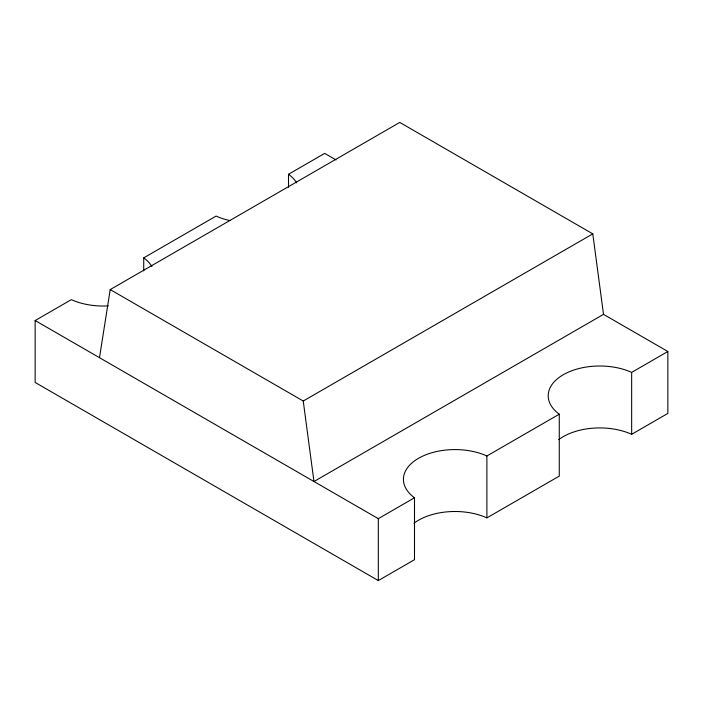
<?xml version="1.0" encoding="UTF-8"?>
<svg xmlns="http://www.w3.org/2000/svg" width="703" height="703" viewBox="0 0 703 703"><rect width="100%" height="100%" fill="white"/><g stroke="black" fill="none" stroke-linecap="round" stroke-linejoin="round"><path stroke-width="1.05" d="M99.492 357.695L110.213 289.583L399.761 122.419L592.787 233.862L603.508 314.355L667.85 351.5L667.85 413.417L631.654 434.313A51.539 29.754 0 0 0 558.736 439.647M667.85 351.5L631.654 372.397A51.539 29.754 0 0 0 563.296 374.717A51.539 29.754 0 0 0 559.272 414.19L486.889 455.975A51.539 29.754 0 0 0 418.522 458.303A51.539 29.754 0 0 0 414.498 497.768L414.498 559.685L378.311 580.581L35.15 382.458L35.15 320.542L71.346 299.645A51.539 29.754 0 0 0 108.35 305.893M143.728 270.892L143.728 257.86L216.111 216.067A51.539 29.754 0 0 0 229.881 220.557M288.502 187.306L288.502 174.274L324.689 153.377L336.043 159.933M110.213 289.583L303.239 401.026L592.787 233.862M603.508 314.355L313.969 481.52L303.239 401.026M35.15 320.542L378.311 518.665L414.498 497.768M413.962 523.225A51.539 29.754 0 0 1 486.889 517.891L559.272 476.098L559.272 414.19M631.654 372.397L631.654 434.313M486.889 455.975L486.889 517.891M378.311 518.665L378.311 580.581M288.502 174.274A51.539 29.754 0 0 1 296.71 182.921M143.728 257.86A51.539 29.754 0 0 1 151.936 266.507"/></g></svg>
